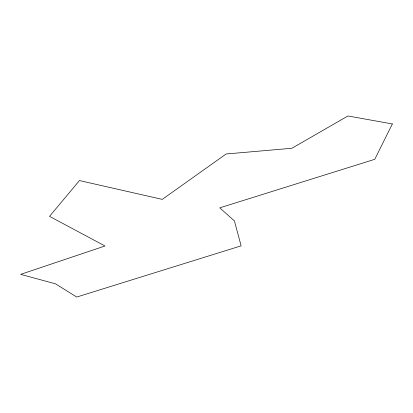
<?xml version="1.0" encoding="UTF-8"?>
<svg xmlns="http://www.w3.org/2000/svg" width="413" height="413" viewBox="0 0 413 413"><rect width="100%" height="100%" fill="white"/><g stroke="black" fill="none" stroke-linecap="round" stroke-linejoin="round"><path stroke-width="0.62" d="M392.35 123.957L374.782 159.294L219.762 207.847L234.414 220.914L241.12 245.854L76.741 297.04L55.44 283.814L20.65 274.366L105.005 245.988L49.508 216.345L79.456 180.569L162.252 199.376L226.133 153.982L291.898 148.272L347.947 115.96L392.35 123.957"/></g></svg>
